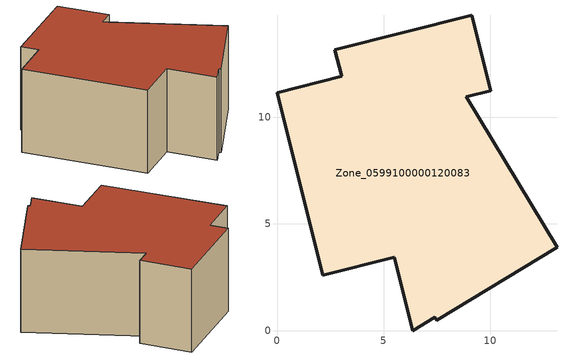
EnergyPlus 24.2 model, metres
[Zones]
Zone_0599100000120083
 floor ground (C_G): 5.5,3.44 2.15,2.6 0,11.16 3.03,11.93 2.72,13.17 9.14,14.78 10.03,11.25 8.87,10.96 13.13,3.9 7.5,0.49 7.41,0.63 6.37,0 z0
 wall outside (C_F): 2.15,2.6 5.5,3.44 6.37,0 7.41,0.63 7.5,0.49 13.13,3.9 8.87,10.96 10.03,11.25 9.14,14.78 2.72,13.17 3.03,11.93 0,11.16 2.15,2.6 z0:6.01
 roof outside (C_R): 8.87,10.96 10.03,11.25 9.14,14.78 2.72,13.17 3.03,11.93 0,11.16 2.15,2.6 5.5,3.44 6.37,0 7.41,0.63 7.5,0.49 13.13,3.9 z6.01
[BUILDING]
Pand.0599100000120083: North Axis=0; Terrain=City; Loads Convergence Tolerance Value=0.04; Temperature Convergence Tolerance Value=0.4; Solar Distribution=FullExterior; Maximum Number of Warmup Days=25; Minimum Number of Warmup Days=1
[Site:Location]
Rotterdam.The.Hague.AP_ZH_NLD Design_Conditions: Latitude=51.96; Longitude=4.45; Time Zone=1; Elevation=-4.5
[SITE:GROUNDTEMPERATURE:BUILDINGSURFACE]
18, 18, 18, 18, 18, 18, 18, 18, 18, 18, 18, 18
[MATERIAL] Thermal Absorptance=0.9; Solar Absorptance=0.7; Visible Absorptance=0.7
Name | Roughness | Thickness | Conductivity | Density | Specific Heat
G.D.1992-2005 | MediumSmooth | 0.15 | 0.06 | 540 | 1210
F.D.1992-2005 | Rough | 0.3 | 0.12 | 1920 | 840
R.D.1992-2005 | MediumRough | 0.2 | 0.08 | 1500 | 1000
[CONSTRUCTION]
C_G: G.D.1992-2005
C_F: F.D.1992-2005
C_R: R.D.1992-2005
[ZONE]
Zone_0599100000120083: Type=1; Multiplier=1; Ceiling Height=Autocalculate; Volume=Autocalculate; Floor Area=autocalculate; Part of Total Floor Area=Yes
[ZONEINFILTRATION:DESIGNFLOWRATE]
Infil_Zone_0599100000120083: Zone or ZoneList or Space or SpaceList=Zone_0599100000120083; Schedule=AlwaysOn; Design Flow Rate Calculation Method=Flow/Area; Flow Rate per Floor Area=0.0021; Constant Term Coefficient=1; Temperature Term Coefficient=0; Velocity Term Coefficient=0; Velocity Squared Term Coefficient=0
[HVACTEMPLATE:ZONE:IDEALLOADSAIRSYSTEM]
Zone_0599100000120083: Maximum Heating Supply Air Temperature=50; Minimum Cooling Supply Air Temperature=13; Maximum Heating Supply Air Humidity Ratio=0.0156; Minimum Cooling Supply Air Humidity Ratio=0.0077; Heating Limit=NoLimit; Cooling Limit=NoLimit; Dehumidification Control Type=ConstantSensibleHeatRatio; Cooling Sensible Heat Ratio=0.7; Dehumidification Setpoint=60; Humidification Control Type=None; Humidification Setpoint=30; Outdoor Air Method=None; Outdoor Air Flow Rate per Person=0.00944; Outdoor Air Flow Rate per Zone Floor Area=0; Outdoor Air Flow Rate per Zone=0; Demand Controlled Ventilation Type=None; Outdoor Air Economizer Type=NoEconomizer; Heat Recovery Type=None; Sensible Heat Recovery Effectiveness=0.7; Latent Heat Recovery Effectiveness=0.65
[ZONECONTROL:THERMOSTAT]
ThermostatControl_Zone_0599100000120083: Zone or ZoneList=Zone_0599100000120083; Control Type Schedule=DualSetpointControlType; Control 1=Thermostat_Zone_0599100000120083; Temperature Difference Between Cutout And Setpoint=0
[THERMOSTATSETPOINT:DUALSETPOINT]
Thermostat_Zone_0599100000120083: Heating Setpoint Temperature Schedule=HeatingSetpoint_Zone_0599100000120083; Cooling Setpoint Temperature Schedule=CoolingSetpoint_Zone_0599100000120083
[SCHEDULE:COMPACT]
HeatingSetpoint_Zone_0599100000120083: Through: 12/31, For: AllDays, Until: 24:00, 21
CoolingSetpoint_Zone_0599100000120083: Through: 12/31, For: AllDays, Until: 24:00, 24
DualSetpointControlType: Through: 12/31, For: AllDays, Until: 24:00, 4
AlwaysOn: Through: 12/31, For: AllDays, Until: 24:00, 1
